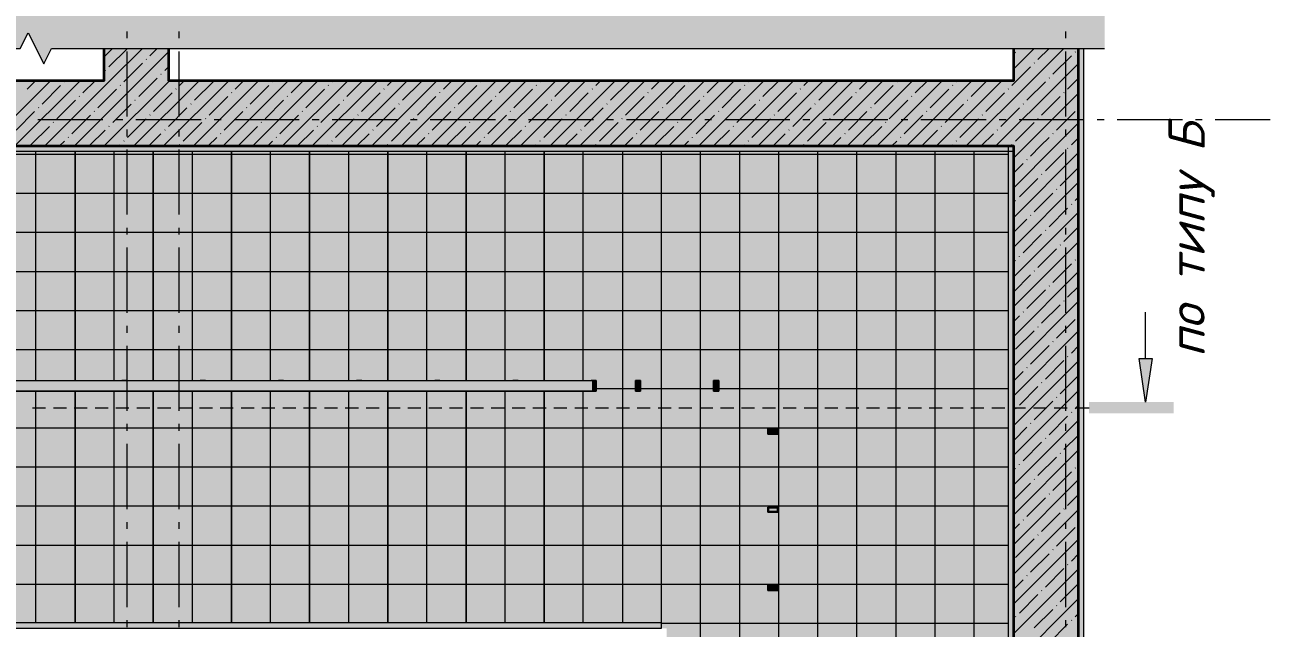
# Model space of a CAD drawing. Header units: millimetres. Extents: x -81576 to 1046824, y -248937 to 691537.
# Drawn here: x -54349 to -44794, y 611235 to 615863 of the extents above; entities that cross this region are included whole.
import ezdxf

# ---------------------------------------------------------------- set-up
doc = ezdxf.new("R2010")
doc.units = ezdxf.units.MM
doc.layers.add('PDF _Геометрия', color=7, linetype='Continuous', true_color=0x1d1d1d)
doc.layers.add('PDF _Сплошная заливка', color=7, linetype='Continuous', true_color=0xffffff)
doc.layers.add('PDF _Текст', color=7, linetype='Continuous')
doc.styles.add('PDF ISOCPEUR Italic', font='isocpeui.ttf')

msp = doc.modelspace()

# ---------------------------------------------------------------- hatches: boundary and pattern name
at = {"layer": 'PDF _Сплошная заливка', "true_color": 0x636466, "transparency": 33554559}
for points in [[(-54204.3, 615562.9), (-54144.3, 615682.9), (-46064.3, 615682.9), (-46064.3, 615979.1), (-62464.3, 615979.1), (-62464.3, 615682.9), (-54384.3, 615682.9), (-54324.3, 615802.9), (-54264.3, 615682.9)], [(-53992.7, 614933.7), (-46264.3, 614933.7), (-46264.3, 615433.7), (-57144.3, 615433.7), (-57144.3, 614933.7)], [(-46764.3, 614893.7), (-46764.3, 614933.7), (-57644.3, 614933.7), (-57644.3, 614893.7), (-46796.7, 614893.7)], [(-52764.3, 613053.7), (-49994.3, 613053.7), (-49994.3, 613133.7), (-57794.3, 613133.7), (-57794.3, 613053.7), (-53364.3, 613053.7)], [(-49970.4, 613053.7), (-49964.4, 613053.7), (-49964.4, 613133.7), (-49974.6, 613132), (-49974.6, 613127.7), (-49970.4, 613127.7), (-49970.4, 613059.7), (-49974.6, 613059.7), (-49974.6, 613053.7)], [(-45699.4, 612882.4), (-45533.6, 612882.4), (-45533.6, 612969.1), (-46183.6, 612969.1), (-46183.6, 612882.4), (-45762.4, 612882.4)], [(-55764.3, 611233.7), (-49464.3, 611233.7), (-49464.3, 611273.7), (-57794.3, 611273.7), (-57794.3, 611233.7)]]:
    msp.add_hatch(color=251, dxfattribs=at).paths.add_polyline_path(points)
h = msp.add_hatch(color=251, dxfattribs=at)
h.paths.add_polyline_path([(-53992.7, 611273.7), (-53964.3, 611273.7), (-53964.3, 613053.7), (-54564.3, 613053.7), (-54564.3, 611273.7)], flags=0)
h.paths.add_polyline_path([(-54198.4, 613133.7), (-53964.3, 613133.7), (-53964.3, 614893.7), (-54564.3, 614893.7), (-54564.3, 613133.7), (-54204.4, 613133.7)], flags=0)
h = msp.add_hatch(color=251, dxfattribs=at)
h.paths.add_polyline_path([(-53964.3, 611273.7), (-53364.3, 611273.7), (-53364.3, 613053.7), (-53964.3, 613053.7), (-53964.3, 611460.4)], flags=0)
h.paths.add_polyline_path([(-53964.3, 613133.7), (-53364.3, 613133.7), (-53364.3, 614893.7), (-53964.3, 614893.7), (-53964.3, 613493.6)], flags=0)
h = msp.add_hatch(color=251, dxfattribs=at)
h.paths.add_polyline_path([(-53364.3, 611273.7), (-52764.3, 611273.7), (-52764.3, 613053.7), (-53364.3, 613053.7), (-53364.3, 611460.4)], flags=0)
h.paths.add_polyline_path([(-53364.3, 613133.7), (-52764.3, 613133.7), (-52764.3, 614893.7), (-53364.3, 614893.7), (-53364.3, 613493.6)], flags=0)
h = msp.add_hatch(color=251, dxfattribs=at)
h.paths.add_polyline_path([(-52764.3, 611273.7), (-52164.3, 611273.7), (-52164.3, 613053.7), (-52764.3, 613053.7), (-52764.3, 611460.4)], flags=0)
h.paths.add_polyline_path([(-52764.3, 613133.7), (-52164.3, 613133.7), (-52164.3, 614893.7), (-52764.3, 614893.7), (-52764.3, 613493.6)], flags=0)
h = msp.add_hatch(color=251, dxfattribs=at)
h.paths.add_polyline_path([(-52164.3, 611273.7), (-51564.3, 611273.7), (-51564.3, 613053.7), (-52164.3, 613053.7), (-52164.3, 611460.4)], flags=0)
h.paths.add_polyline_path([(-52164.3, 613133.7), (-51564.3, 613133.7), (-51564.3, 614893.7), (-52164.3, 614893.7), (-52164.3, 613493.6)], flags=0)
h = msp.add_hatch(color=251, dxfattribs=at)
h.paths.add_polyline_path([(-51564.3, 611273.7), (-50964.3, 611273.7), (-50964.3, 613053.7), (-51564.3, 613053.7), (-51564.3, 611460.4)], flags=0)
h.paths.add_polyline_path([(-51564.3, 613133.7), (-50964.3, 613133.7), (-50964.3, 614893.7), (-51564.3, 614893.7), (-51564.3, 613493.6)], flags=0)
h = msp.add_hatch(color=251, dxfattribs=at)
h.paths.add_polyline_path([(-50364.3, 611273.7), (-50364.3, 613053.7), (-50964.3, 613053.7), (-50964.3, 611273.7)], flags=0)
h.paths.add_polyline_path([(-50964.3, 613133.7), (-50364.3, 613133.7), (-50364.3, 614893.7), (-50964.3, 614893.7), (-50964.3, 613493.6)], flags=0)
h = msp.add_hatch(color=251, dxfattribs=at)
h.paths.add_polyline_path([(-50364.3, 611273.7), (-49764.3, 611273.7), (-49764.3, 614893.7), (-50364.3, 614893.7), (-50364.3, 613133.7), (-49964.4, 613133.7), (-49964.4, 613053.7), (-50364.3, 613053.7), (-50364.3, 611460.4)], flags=0)
h.paths.add_polyline_path([(-49974.6, 613059.7), (-49970.4, 613059.7), (-49970.4, 613127.7), (-49974.6, 613127.7), (-49974.6, 613063.9)], flags=0)
h = msp.add_hatch(color=251, dxfattribs=at)
h.paths.add_polyline_path([(-46804.3, 608173.7), (-46804.3, 614893.7), (-49764.3, 614893.7), (-49764.3, 611273.7), (-49464.3, 611273.7), (-49464.3, 611233.7), (-49424.3, 611233.7), (-49424.3, 610733.7), (-49464.3, 610733.7), (-49464.3, 610693.7), (-49764.3, 610693.7), (-49764.3, 608173.7), (-46811.9, 608173.7)], flags=0)
h.paths.add_polyline_path([(-49336.6, 609934.6), (-49336.6, 610014.6), (-49296.6, 610014.6), (-49296.6, 609934.6), (-49330.6, 609934.6)], flags=0)
h.paths.add_polyline_path([(-48696.6, 609934.6), (-48736.6, 609934.6), (-48736.6, 610014.6), (-48696.6, 610014.6), (-48696.6, 609940.6)], flags=0)
h.paths.add_polyline_path([(-49330.6, 609940.6), (-49302.6, 609940.6), (-49302.6, 610008.6), (-49330.6, 610008.6), (-49330.6, 609968.6)], flags=0)
h.paths.add_polyline_path([(-48730.6, 609940.6), (-48702.6, 609940.6), (-48702.6, 610008.6), (-48730.6, 610008.6), (-48730.6, 609968.6)], flags=0)
h.paths.add_polyline_path([(-48568.6, 610323.7), (-48648.6, 610323.7), (-48648.6, 610363.7), (-48568.6, 610363.7), (-48568.6, 610329.7)], flags=0)
h.paths.add_polyline_path([(-48642.6, 610329.7), (-48574.6, 610329.7), (-48574.6, 610357.7), (-48642.6, 610357.7)], flags=0)
h.paths.add_polyline_path([(-48642.6, 610923.7), (-48648.6, 610923.7), (-48648.6, 610963.7), (-48568.6, 610963.7), (-48568.6, 610923.7), (-48574.6, 610923.7)], flags=0)
h.paths.add_polyline_path([(-48574.6, 610929.7), (-48574.6, 610957.7), (-48642.6, 610957.7), (-48642.6, 610929.7), (-48602.6, 610929.7)], flags=0)
h.paths.add_polyline_path([(-48648.6, 611523.7), (-48648.6, 611563.7), (-48568.6, 611563.7), (-48568.6, 611523.7), (-48642.6, 611523.7)], flags=0)
h.paths.add_polyline_path([(-48602.6, 611529.7), (-48574.6, 611529.7), (-48574.6, 611557.7), (-48642.6, 611557.7), (-48642.6, 611529.7)], flags=0)
h.paths.add_polyline_path([(-48568.6, 612123.7), (-48648.6, 612123.7), (-48648.6, 612163.7), (-48568.6, 612163.7), (-48568.6, 612129.7)], flags=0)
h.paths.add_polyline_path([(-48642.6, 612129.7), (-48574.6, 612129.7), (-48574.6, 612157.7), (-48642.6, 612157.7)], flags=0)
h.paths.add_polyline_path([(-48568.6, 612723.7), (-48648.6, 612723.7), (-48648.6, 612763.7), (-48568.6, 612763.7), (-48568.6, 612729.7)], flags=0)
h.paths.add_polyline_path([(-48642.6, 612729.7), (-48574.6, 612729.7), (-48574.6, 612757.7), (-48642.6, 612757.7)], flags=0)
h.paths.add_polyline_path([(-49658.6, 613053.7), (-49664.6, 613053.7), (-49664.6, 613133.7), (-49624.6, 613133.7), (-49624.6, 613053.7), (-49630.6, 613053.7)], flags=0)
h.paths.add_polyline_path([(-49058.6, 613053.7), (-49064.6, 613053.7), (-49064.6, 613133.7), (-49024.6, 613133.7), (-49024.6, 613053.7), (-49030.6, 613053.7)], flags=0)
h.paths.add_polyline_path([(-49058.6, 613059.7), (-49030.6, 613059.7), (-49030.6, 613127.7), (-49058.6, 613127.7), (-49058.6, 613087.7)], flags=0)
h.paths.add_polyline_path([(-49658.6, 613059.7), (-49630.6, 613059.7), (-49630.6, 613127.7), (-49658.6, 613127.7), (-49658.6, 613087.7)], flags=0)
h = msp.add_hatch(color=251, dxfattribs=at)
h.paths.add_polyline_path([(-48648.6, 612123.7), (-48568.6, 612123.7), (-48568.6, 612163.7), (-48648.6, 612163.7), (-48648.6, 612129.7)], flags=0)
h.paths.add_polyline_path([(-48574.6, 612129.7), (-48642.6, 612129.7), (-48642.6, 612157.7), (-48574.6, 612157.7)], flags=0)

# ---------------------------------------------------------------- linework, layer by layer
at = {"layer": 'PDF _Геометрия', "color": 7, "lineweight": 9}
for points in [[(-62464.3, 615682.9), (-54384.3, 615682.9), (-54324.3, 615802.9), (-54204.3, 615562.9), (-54144.3, 615682.9), (-46064.3, 615682.9)], [(-53564.3, 615759.9), (-53564.3, 615812.8)], [(-53164.3, 615759.9), (-53164.3, 615812.8)], [(-46364.3, 615812.8), (-46364.3, 615759.9)], [(-53564.3, 615159.9), (-53564.3, 615659.9)], [(-53164.3, 615159.9), (-53164.3, 615659.9)], [(-46364.3, 615659.9), (-46364.3, 615159.9)], [(-53749.9, 615133.7), (-54249.9, 615133.7)], [(-53596.9, 615133.7), (-53649.9, 615133.7)], [(-52996.9, 615133.7), (-53496.9, 615133.7)], [(-52844, 615133.7), (-52896.9, 615133.7)], [(-52244, 615133.7), (-52744, 615133.7)], [(-52091.1, 615133.7), (-52144, 615133.7)], [(-51491.1, 615133.7), (-51991.1, 615133.7)], [(-51338.2, 615133.7), (-51391.1, 615133.7)], [(-50738.2, 615133.7), (-51238.2, 615133.7)], [(-50585.3, 615133.7), (-50638.2, 615133.7)], [(-49985.3, 615133.7), (-50485.3, 615133.7)], [(-49832.4, 615133.7), (-49885.3, 615133.7)], [(-49232.4, 615133.7), (-49732.4, 615133.7)], [(-49079.4, 615133.7), (-49132.4, 615133.7)], [(-48479.4, 615133.7), (-48979.4, 615133.7)], [(-48326.5, 615133.7), (-48379.4, 615133.7)], [(-47726.5, 615133.7), (-48226.5, 615133.7)], [(-47573.6, 615133.7), (-47626.5, 615133.7)], [(-46973.6, 615133.7), (-47473.6, 615133.7)], [(-46820.7, 615133.7), (-46873.6, 615133.7)], [(-46220.7, 615133.7), (-46720.7, 615133.7)], [(-46067.8, 615133.7), (-46120.7, 615133.7)], [(-45467.8, 615133.7), (-45967.8, 615133.7)], [(-45314.9, 615133.7), (-45367.8, 615133.7)], [(-44794.5, 615133.7), (-45214.9, 615133.7)], [(-53564.3, 615007), (-53564.3, 615059.9)], [(-53164.3, 615007), (-53164.3, 615059.9)], [(-46364.3, 615059.9), (-46364.3, 615007)], [(-57564.3, 614871.7), (-56964.3, 614871.7), (-56364.3, 614871.7), (-55764.3, 614871.7), (-55164.3, 614871.7), (-54564.3, 614871.7), (-53964.3, 614871.7), (-53364.3, 614871.7), (-52764.3, 614871.7), (-52164.3, 614871.7), (-51564.3, 614871.7), (-50964.3, 614871.7), (-50364.3, 614871.7), (-49764.3, 614871.7), (-46804.3, 614871.7)], [(-54264.3, 613133.7), (-54264.3, 614893.7)], [(-53664.3, 613133.7), (-53664.3, 614893.7)], [(-53564.3, 614407), (-53564.3, 614907)], [(-53164.3, 614407), (-53164.3, 614907)], [(-53064.3, 613133.7), (-53064.3, 614893.7)], [(-52464.3, 613133.7), (-52464.3, 614893.7)], [(-51864.3, 613133.7), (-51864.3, 614893.7)], [(-51264.3, 613133.7), (-51264.3, 614893.7)], [(-50664.3, 613133.7), (-50664.3, 614893.7)], [(-50064.3, 613133.7), (-50064.3, 614893.7)], [(-49764.3, 614893.7), (-49764.3, 611273.7)], [(-49464.3, 611233.7), (-49464.3, 614893.7)], [(-49164.3, 608173.7), (-49164.3, 614893.7)], [(-48864.3, 608173.7), (-48864.3, 614893.7)], [(-48564.3, 608173.7), (-48564.3, 614893.7)], [(-48264.3, 608173.7), (-48264.3, 614893.7)], [(-47964.3, 608173.7), (-47964.3, 614893.7)], [(-47664.3, 608173.7), (-47664.3, 614893.7)], [(-47364.3, 608173.7), (-47364.3, 614893.7)], [(-47064.3, 608173.7), (-47064.3, 614893.7)], [(-46364.3, 614907), (-46364.3, 614407)], [(-57564.3, 614571.7), (-56964.3, 614571.7), (-56364.3, 614571.7), (-55764.3, 614571.7), (-55164.3, 614571.7), (-54564.3, 614571.7), (-53964.3, 614571.7), (-53364.3, 614571.7), (-52764.3, 614571.7), (-52164.3, 614571.7), (-51564.3, 614571.7), (-50964.3, 614571.7), (-50364.3, 614571.7), (-49764.3, 614571.7), (-46804.3, 614571.7)], [(-57564.3, 614271.7), (-56964.3, 614271.7), (-56364.3, 614271.7), (-55764.3, 614271.7), (-55164.3, 614271.7), (-54564.3, 614271.7), (-53964.3, 614271.7), (-53364.3, 614271.7), (-52764.3, 614271.7), (-52164.3, 614271.7), (-51564.3, 614271.7), (-50964.3, 614271.7), (-50364.3, 614271.7), (-49764.3, 614271.7), (-46804.3, 614271.7)], [(-53564.3, 614254.1), (-53564.3, 614307)], [(-53164.3, 614254.1), (-53164.3, 614307)], [(-46364.3, 614307), (-46364.3, 614254.1)], [(-53564.3, 613654.1), (-53564.3, 614154.1)], [(-53164.3, 613654.1), (-53164.3, 614154.1)], [(-46364.3, 614154.1), (-46364.3, 613654.1)], [(-57564.3, 613971.7), (-56964.3, 613971.7), (-56364.3, 613971.7), (-55764.3, 613971.7), (-55164.3, 613971.7), (-54564.3, 613971.7), (-53964.3, 613971.7), (-53364.3, 613971.7), (-52764.3, 613971.7), (-52164.3, 613971.7), (-51564.3, 613971.7), (-50964.3, 613971.7), (-50364.3, 613971.7), (-49764.3, 613971.7), (-46804.3, 613971.7)], [(-57564.3, 613671.7), (-56964.3, 613671.7), (-56364.3, 613671.7), (-55764.3, 613671.7), (-55164.3, 613671.7), (-54564.3, 613671.7), (-53964.3, 613671.7), (-53364.3, 613671.7), (-52764.3, 613671.7), (-52164.3, 613671.7), (-51564.3, 613671.7), (-50964.3, 613671.7), (-50364.3, 613671.7), (-49764.3, 613671.7), (-46804.3, 613671.7)], [(-45749.4, 613302.8), (-45749.4, 613659)], [(-53564.3, 613501.1), (-53564.3, 613554.1)], [(-53164.3, 613501.1), (-53164.3, 613554.1)], [(-46364.3, 613554.1), (-46364.3, 613501.1)], [(-57564.3, 613371.7), (-56964.3, 613371.7), (-56364.3, 613371.7), (-55764.3, 613371.7), (-55164.3, 613371.7), (-54564.3, 613371.7), (-53964.3, 613371.7), (-53364.3, 613371.7), (-52764.3, 613371.7), (-52164.3, 613371.7), (-51564.3, 613371.7), (-50964.3, 613371.7), (-50364.3, 613371.7), (-49764.3, 613371.7), (-46804.3, 613371.7)], [(-53564.3, 612901.1), (-53564.3, 613401.1)], [(-53164.3, 612901.1), (-53164.3, 613401.1)], [(-46364.3, 613401.1), (-46364.3, 612901.1)], [(-57790.2, 613053.7), (-57794.3, 613053.7), (-57794.3, 613133.7), (-57774.6, 613133.7), (-49974.6, 613133.7)], [(-57794.3, 613133.7), (-57794.3, 611233.7), (-57794.3, 613133.7), (-49994.3, 613133.7)], [(-54204.4, 613133.7), (-54164.4, 613133.7)], [(-57794.3, 613053.7), (-49994.3, 613053.7)], [(-49974.6, 613053.7), (-57725.9, 613053.7)], [(-54264.3, 611273.7), (-54264.3, 613053.7)], [(-54164.4, 613053.7), (-54204.4, 613053.7)], [(-53664.3, 611273.7), (-53664.3, 613053.7)], [(-53064.3, 611273.7), (-53064.3, 613053.7)], [(-52464.3, 611273.7), (-52464.3, 613053.7)], [(-51864.3, 611273.7), (-51864.3, 613053.7)], [(-51264.3, 611273.7), (-51264.3, 613053.7)], [(-50664.3, 611273.7), (-50664.3, 613053.7)], [(-50064.3, 611273.7), (-50064.3, 613053.7)], [(-49974.6, 613071.7), (-49970.4, 613071.7)], [(-49964.4, 613071.7), (-49764.3, 613071.7), (-49664.6, 613071.7)], [(-49658.6, 613071.7), (-49630.6, 613071.7)], [(-49624.6, 613071.7), (-49064.6, 613071.7)], [(-49058.6, 613071.7), (-49030.6, 613071.7)], [(-49024.6, 613071.7), (-46804.3, 613071.7)], [(-57564.3, 612771.7), (-56964.3, 612771.7), (-56364.3, 612771.7), (-55764.3, 612771.7), (-55164.3, 612771.7), (-54564.3, 612771.7), (-53964.3, 612771.7), (-53364.3, 612771.7), (-52764.3, 612771.7), (-52164.3, 612771.7), (-51564.3, 612771.7), (-50964.3, 612771.7), (-50364.3, 612771.7), (-49764.3, 612771.7), (-46804.3, 612771.7)], [(-53564.3, 612748.2), (-53564.3, 612801.1)], [(-53164.3, 612748.2), (-53164.3, 612801.1)], [(-46364.3, 612801.1), (-46364.3, 612748.2)], [(-53564.3, 612148.2), (-53564.3, 612648.2)], [(-53164.3, 612148.2), (-53164.3, 612648.2)], [(-46364.3, 612648.2), (-46364.3, 612148.2)], [(-57564.3, 612471.7), (-56964.3, 612471.7), (-56364.3, 612471.7), (-55764.3, 612471.7), (-55164.3, 612471.7), (-54564.3, 612471.7), (-53964.3, 612471.7), (-53364.3, 612471.7), (-52764.3, 612471.7), (-52164.3, 612471.7), (-51564.3, 612471.7), (-50964.3, 612471.7), (-50364.3, 612471.7), (-49764.3, 612471.7), (-46804.3, 612471.7)], [(-57564.3, 612171.7), (-56964.3, 612171.7), (-56364.3, 612171.7), (-55764.3, 612171.7), (-55164.3, 612171.7), (-54564.3, 612171.7), (-53964.3, 612171.7), (-53364.3, 612171.7), (-52764.3, 612171.7), (-52164.3, 612171.7), (-51564.3, 612171.7), (-50964.3, 612171.7), (-50364.3, 612171.7), (-49764.3, 612171.7), (-46804.3, 612171.7)], [(-53564.3, 611995.3), (-53564.3, 612048.2)], [(-53164.3, 611995.3), (-53164.3, 612048.2)], [(-46364.3, 612048.2), (-46364.3, 611995.3)], [(-53564.3, 611395.3), (-53564.3, 611895.3)], [(-53164.3, 611395.3), (-53164.3, 611895.3)], [(-46364.3, 611895.3), (-46364.3, 611395.3)], [(-57564.3, 611871.7), (-56964.3, 611871.7), (-56364.3, 611871.7), (-55764.3, 611871.7), (-55164.3, 611871.7), (-54564.3, 611871.7), (-53964.3, 611871.7), (-53364.3, 611871.7), (-52764.3, 611871.7), (-52164.3, 611871.7), (-51564.3, 611871.7), (-50964.3, 611871.7), (-50364.3, 611871.7), (-49764.3, 611871.7), (-46804.3, 611871.7)], [(-57564.3, 611571.7), (-56964.3, 611571.7), (-56364.3, 611571.7), (-55764.3, 611571.7), (-55164.3, 611571.7), (-54564.3, 611571.7), (-53964.3, 611571.7), (-53364.3, 611571.7), (-52764.3, 611571.7), (-52164.3, 611571.7), (-51564.3, 611571.7), (-50964.3, 611571.7), (-50364.3, 611571.7), (-49764.3, 611571.7), (-46804.3, 611571.7)], [(-53564.3, 611242.4), (-53564.3, 611295.3)], [(-53164.3, 611242.4), (-53164.3, 611295.3)], [(-49464.3, 611271.7), (-46804.3, 611271.7)], [(-46364.3, 611295.3), (-46364.3, 611242.4)]]:
    msp.add_lwpolyline(points, dxfattribs=at)
at = {"layer": 'PDF _Геометрия', "color": 7, "lineweight": 35}
for points in [[(-57644.3, 615682.9), (-57644.3, 614933.7), (-57144.3, 614933.7), (-46764.3, 614933.7), (-46764.3, 608633.7), (-46764.3, 608133.7), (-61374.3, 608133.7), (-61374.3, 607633.7), (-46764.3, 607633.7), (-45764.3, 607633.7), (-45764.3, 608633.7), (-46264.3, 608633.7), (-46264.3, 614933.7), (-46264.3, 615433.7), (-46264.3, 615682.9)], [(-53744.3, 615682.9), (-53744.3, 615433.7), (-57144.3, 615433.7), (-57144.3, 615682.9)], [(-46764.3, 615682.9), (-46764.3, 615433.7), (-53244.3, 615433.7), (-53244.3, 615682.9)]]:
    msp.add_lwpolyline(points, dxfattribs=at)
at = {"layer": 'PDF _Геометрия', "color": 250, "lineweight": 9, "true_color": 0x2c2c2c}
for points in [[(-54197, 614933.7), (-53697, 615433.7), (-53447.8, 615682.9)], [(-53968.9, 614933.7), (-53468.9, 615433.7), (-53244.3, 615658.3)], [(-53744.3, 615614.5), (-53675.9, 615682.9)], [(-53704, 615540.7), (-53561.9, 615682.9)], [(-53390.4, 615626.3), (-53333.8, 615682.9)], [(-47125.9, 614933.7), (-46625.9, 615433.7), (-46376.8, 615682.9)], [(-46764.3, 615523.5), (-46604.9, 615682.9)], [(-46764.3, 615637.5), (-46747, 615654.8)], [(-46575.9, 615597.8), (-46490.8, 615682.9)], [(-46461.9, 615483.7), (-46319.3, 615626.3)], [(-46290.8, 615654.8), (-46288.4, 615657.2)], [(-53732.5, 615512.2), (-53730.2, 615514.6)], [(-53590, 615426.7), (-53582.9, 615433.7), (-53447.4, 615569.3)], [(-53418.9, 615597.8), (-53416.5, 615600.1)], [(-53276.3, 615512.2), (-53244.3, 615544.3)], [(-46897.8, 614933.7), (-46397.8, 615433.7), (-46264.3, 615567.3)], [(-46775.5, 615398.2), (-46739.9, 615433.7), (-46633, 615540.7)], [(-46604.4, 615569.3), (-46602.1, 615571.6)], [(-54653.2, 614933.7), (-54153.2, 615433.7)], [(-54425.1, 614933.7), (-53925.1, 615433.7)], [(-54331.3, 615369.7), (-54267.2, 615433.7)], [(-54046.2, 615426.7), (-54043.8, 615429.1)], [(-53903.6, 615341.2), (-53811, 615433.7)], [(-53740.8, 614933.7), (-53240.8, 615433.7)], [(-53512.7, 614933.7), (-53012.7, 615433.7)], [(-53475.9, 615312.6), (-53354.8, 615433.7), (-53333.4, 615455.2)], [(-53304.8, 615483.7), (-53302.5, 615486.1)], [(-53284.6, 614933.7), (-52784.6, 615433.7)], [(-53162.3, 615398.2), (-53126.7, 615433.7)], [(-53056.5, 614933.7), (-52556.5, 615433.7)], [(-53048.2, 615284.1), (-52905.7, 615426.7)], [(-52828.4, 614933.7), (-52328.4, 615433.7)], [(-52734.6, 615369.7), (-52670.5, 615433.7)], [(-52600.3, 614933.7), (-52100.3, 615433.7)], [(-52449.5, 615426.7), (-52447.1, 615429.1)], [(-52372.2, 614933.7), (-51872.2, 615433.7)], [(-52306.9, 615341.2), (-52214.3, 615433.7)], [(-52144.1, 614933.7), (-51644.1, 615433.7)], [(-51993.3, 615426.7), (-51986.2, 615433.7)], [(-51916, 614933.7), (-51416, 615433.7)], [(-51879.2, 615312.6), (-51758.1, 615433.7)], [(-51687.9, 614933.7), (-51187.9, 615433.7)], [(-51565.6, 615398.2), (-51530, 615433.7)], [(-51459.8, 614933.7), (-50959.8, 615433.7)], [(-51451.5, 615284.1), (-51309, 615426.7)], [(-51231.7, 614933.7), (-50731.7, 615433.7)], [(-51137.9, 615369.7), (-51073.8, 615433.7)], [(-51003.6, 614933.7), (-50503.6, 615433.7)], [(-50852.8, 615426.7), (-50850.4, 615429.1)], [(-50775.5, 614933.7), (-50275.5, 615433.7)], [(-50710.2, 615341.2), (-50617.6, 615433.7)], [(-50547.4, 614933.7), (-50047.4, 615433.7)], [(-50396.6, 615426.7), (-50389.5, 615433.7)], [(-50319.3, 614933.7), (-49819.3, 615433.7)], [(-50282.5, 615312.6), (-50161.4, 615433.7)], [(-50091.2, 614933.7), (-49591.2, 615433.7)], [(-49968.9, 615398.2), (-49933.3, 615433.7)], [(-49863.1, 614933.7), (-49363.1, 615433.7)], [(-49854.9, 615284.1), (-49712.3, 615426.7)], [(-49635, 614933.7), (-49135, 615433.7)], [(-49541.2, 615369.7), (-49477.1, 615433.7)], [(-49406.9, 614933.7), (-48906.9, 615433.7)], [(-49256.1, 615426.7), (-49253.7, 615429.1)], [(-49178.8, 614933.7), (-48678.8, 615433.7)], [(-49113.5, 615341.2), (-49020.9, 615433.7)], [(-48950.7, 614933.7), (-48450.7, 615433.7)], [(-48799.9, 615426.7), (-48792.8, 615433.7)], [(-48722.6, 614933.7), (-48222.6, 615433.7)], [(-48685.8, 615312.6), (-48564.7, 615433.7)], [(-48494.5, 614933.7), (-47994.5, 615433.7)], [(-48372.2, 615398.2), (-48336.6, 615433.7)], [(-48266.4, 614933.7), (-47766.4, 615433.7)], [(-48258.2, 615284.1), (-48115.6, 615426.7)], [(-48038.3, 614933.7), (-47538.3, 615433.7)], [(-47944.5, 615369.7), (-47880.4, 615433.7)], [(-47810.2, 614933.7), (-47310.2, 615433.7)], [(-47659.4, 615426.7), (-47657, 615429.1)], [(-47582.1, 614933.7), (-47082.1, 615433.7)], [(-47516.8, 615341.2), (-47424.2, 615433.7)], [(-47354, 614933.7), (-46854, 615433.7)], [(-47203.2, 615426.7), (-47196.1, 615433.7)], [(-47089.2, 615312.6), (-46968, 615433.7)], [(-46661.5, 615284.1), (-46518.9, 615426.7)], [(-46490.4, 615455.2), (-46488, 615457.6)], [(-46347.8, 615369.7), (-46283.8, 615433.7), (-46264.3, 615453.2)], [(-54217.2, 615255.6), (-54074.7, 615398.2)], [(-53932.1, 615312.6), (-53929.7, 615315)], [(-53789.6, 615227.1), (-53647, 615369.7)], [(-53618.5, 615398.2), (-53616.1, 615400.5)], [(-53361.9, 615198.6), (-53219.3, 615341.2)], [(-53190.8, 615369.7), (-53188.4, 615372)], [(-52763.1, 615341.2), (-52760.7, 615343.5)], [(-52620.5, 615255.6), (-52478, 615398.2)], [(-52335.4, 615312.6), (-52333.1, 615315)], [(-52192.9, 615227.1), (-52050.3, 615369.7)], [(-52021.8, 615398.2), (-52019.4, 615400.5)], [(-51765.2, 615198.6), (-51622.6, 615341.2)], [(-51594.1, 615369.7), (-51591.7, 615372)], [(-51166.4, 615341.2), (-51164, 615343.5)], [(-51023.9, 615255.6), (-50881.3, 615398.2)], [(-50738.7, 615312.6), (-50736.4, 615315)], [(-50596.2, 615227.1), (-50453.6, 615369.7)], [(-50425.1, 615398.2), (-50422.7, 615400.5)], [(-50168.5, 615198.6), (-50025.9, 615341.2)], [(-49997.4, 615369.7), (-49995, 615372)], [(-49569.7, 615341.2), (-49567.4, 615343.5)], [(-49427.2, 615255.6), (-49284.6, 615398.2)], [(-49142, 615312.6), (-49139.7, 615315)], [(-48999.5, 615227.1), (-48856.9, 615369.7)], [(-48828.4, 615398.2), (-48826, 615400.5)], [(-48571.8, 615198.6), (-48429.2, 615341.2)], [(-48400.7, 615369.7), (-48398.4, 615372)], [(-47973, 615341.2), (-47970.7, 615343.5)], [(-47830.5, 615255.6), (-47687.9, 615398.2)], [(-47545.4, 615312.6), (-47543, 615315)], [(-47402.8, 615227.1), (-47260.2, 615369.7)], [(-47231.7, 615398.2), (-47229.3, 615400.5)], [(-46975.1, 615198.6), (-46832.5, 615341.2)], [(-46804, 615369.7), (-46801.7, 615372)], [(-46764.3, 614839.2), (-46669.7, 614933.7), (-46264.3, 615339.2)], [(-46376.3, 615341.2), (-46374, 615343.5)], [(-54245.7, 615227.1), (-54243.4, 615229.5)], [(-54103.2, 615141.6), (-53960.6, 615284.1)], [(-53675.5, 615113.1), (-53532.9, 615255.6)], [(-53504.4, 615284.1), (-53502.1, 615286.5)], [(-53247.8, 615084.5), (-53105.3, 615227.1)], [(-53076.7, 615255.6), (-53074.4, 615258)], [(-52934.2, 615170.1), (-52791.6, 615312.6)], [(-52649.1, 615227.1), (-52646.7, 615229.5)], [(-52506.5, 615141.6), (-52363.9, 615284.1)], [(-52078.8, 615113.1), (-51936.3, 615255.6)], [(-51907.7, 615284.1), (-51905.4, 615286.5)], [(-51651.1, 615084.5), (-51508.6, 615227.1)], [(-51480.1, 615255.6), (-51477.7, 615258)], [(-51337.5, 615170.1), (-51194.9, 615312.6)], [(-51052.4, 615227.1), (-51050, 615229.5)], [(-50909.8, 615141.6), (-50767.2, 615284.1)], [(-50482.1, 615113.1), (-50339.6, 615255.6)], [(-50311, 615284.1), (-50308.7, 615286.5)], [(-50054.4, 615084.5), (-49911.9, 615227.1)], [(-49883.4, 615255.6), (-49881, 615258)], [(-49740.8, 615170.1), (-49598.2, 615312.6)], [(-49455.7, 615227.1), (-49453.3, 615229.5)], [(-49313.1, 615141.6), (-49170.6, 615284.1)], [(-48885.4, 615113.1), (-48742.9, 615255.6)], [(-48714.4, 615284.1), (-48712, 615286.5)], [(-48457.7, 615084.5), (-48315.2, 615227.1)], [(-48286.7, 615255.6), (-48284.3, 615258)], [(-48144.1, 615170.1), (-48001.5, 615312.6)], [(-47859, 615227.1), (-47856.6, 615229.5)], [(-47716.4, 615141.6), (-47573.9, 615284.1)], [(-47288.7, 615113.1), (-47146.2, 615255.6)], [(-47117.7, 615284.1), (-47115.3, 615286.5)], [(-46861.1, 615084.5), (-46718.5, 615227.1)], [(-46690, 615255.6), (-46687.6, 615258)], [(-46547.4, 615170.1), (-46404.9, 615312.6)], [(-54416.8, 615056), (-54274.3, 615198.6)], [(-53989.1, 615027.5), (-53846.6, 615170.1)], [(-53818.1, 615198.6), (-53815.7, 615201)], [(-53561.5, 614999), (-53418.9, 615141.6)], [(-53390.4, 615170.1), (-53388, 615172.4)], [(-52962.7, 615141.6), (-52960.3, 615143.9)], [(-52820.1, 615056), (-52677.6, 615198.6)], [(-52392.4, 615027.5), (-52249.9, 615170.1)], [(-52221.4, 615198.6), (-52219, 615201)], [(-51964.8, 614999), (-51822.2, 615141.6)], [(-51793.7, 615170.1), (-51791.3, 615172.4)], [(-51366, 615141.6), (-51363.6, 615143.9)], [(-51223.4, 615056), (-51080.9, 615198.6)], [(-50795.8, 615027.5), (-50653.2, 615170.1)], [(-50624.7, 615198.6), (-50622.3, 615201)], [(-50368.1, 614999), (-50225.5, 615141.6)], [(-50197, 615170.1), (-50194.6, 615172.4)], [(-49769.3, 615141.6), (-49766.9, 615143.9)], [(-49626.8, 615056), (-49484.2, 615198.6)], [(-49199.1, 615027.5), (-49056.5, 615170.1)], [(-49028, 615198.6), (-49025.6, 615201)], [(-48771.4, 614999), (-48628.8, 615141.6)], [(-48600.3, 615170.1), (-48597.9, 615172.4)], [(-48172.6, 615141.6), (-48170.3, 615143.9)], [(-48030.1, 615056), (-47887.5, 615198.6)], [(-47602.4, 615027.5), (-47459.8, 615170.1)], [(-47431.3, 615198.6), (-47428.9, 615201)], [(-47174.7, 614999), (-47032.1, 615141.6)], [(-47003.6, 615170.1), (-47001.2, 615172.4)], [(-46575.9, 615141.6), (-46573.6, 615143.9)], [(-46433.4, 615056), (-46290.8, 615198.6)], [(-54302.8, 614942), (-54160.2, 615084.5)], [(-54131.7, 615113.1), (-54129.3, 615115.4)], [(-53854.8, 614933.7), (-53732.5, 615056)], [(-53704, 615084.5), (-53701.6, 615086.9)], [(-53276.3, 615056), (-53274, 615058.4)], [(-53133.8, 614970.5), (-52991.2, 615113.1)], [(-52848.6, 615027.5), (-52846.3, 615029.9)], [(-52706.1, 614942), (-52563.5, 615084.5)], [(-52535, 615113.1), (-52532.6, 615115.4)], [(-52258.1, 614933.7), (-52135.8, 615056)], [(-52107.3, 615084.5), (-52105, 615086.9)], [(-51679.6, 615056), (-51677.3, 615058.4)], [(-51537.1, 614970.5), (-51394.5, 615113.1)], [(-51252, 615027.5), (-51249.6, 615029.9)], [(-51109.4, 614942), (-50966.8, 615084.5)], [(-50938.3, 615113.1), (-50935.9, 615115.4)], [(-50661.4, 614933.7), (-50539.1, 615056)], [(-50510.6, 615084.5), (-50508.3, 615086.9)], [(-50082.9, 615056), (-50080.6, 615058.4)], [(-49940.4, 614970.5), (-49797.8, 615113.1)], [(-49655.3, 615027.5), (-49652.9, 615029.9)], [(-49512.7, 614942), (-49370.1, 615084.5)], [(-49341.6, 615113.1), (-49339.3, 615115.4)], [(-49064.7, 614933.7), (-48942.5, 615056)], [(-48913.9, 615084.5), (-48911.6, 615086.9)], [(-48486.3, 615056), (-48483.9, 615058.4)], [(-48343.7, 614970.5), (-48201.1, 615113.1)], [(-48058.6, 615027.5), (-48056.2, 615029.9)], [(-47916, 614942), (-47773.5, 615084.5)], [(-47744.9, 615113.1), (-47742.6, 615115.4)], [(-47468, 614933.7), (-47345.8, 615056)], [(-47317.3, 615084.5), (-47314.9, 615086.9)], [(-46889.6, 615056), (-46887.2, 615058.4)], [(-46764.3, 614611.1), (-46441.6, 614933.7), (-46264.3, 615111.1)], [(-46747, 614970.5), (-46604.4, 615113.1)], [(-46461.9, 615027.5), (-46459.5, 615029.9)], [(-54082.9, 614933.7), (-54046.2, 614970.5)], [(-54017.7, 614999), (-54015.3, 615001.4)], [(-53626.7, 614933.7), (-53618.5, 614942)], [(-53590, 614970.5), (-53587.6, 614972.9)], [(-53398.6, 614933.7), (-53304.8, 615027.5)], [(-53162.3, 614942), (-53159.9, 614944.4)], [(-52942.4, 614933.7), (-52877.2, 614999)], [(-52486.2, 614933.7), (-52449.5, 614970.5)], [(-52421, 614999), (-52418.6, 615001.4)], [(-52030, 614933.7), (-52021.8, 614942)], [(-51993.3, 614970.5), (-51990.9, 614972.9)], [(-51801.9, 614933.7), (-51708.2, 615027.5)], [(-51565.6, 614942), (-51563.2, 614944.4)], [(-51345.7, 614933.7), (-51280.5, 614999)], [(-50889.5, 614933.7), (-50852.8, 614970.5)], [(-50824.3, 614999), (-50821.9, 615001.4)], [(-50433.3, 614933.7), (-50425.1, 614942)], [(-50396.6, 614970.5), (-50394.2, 614972.9)], [(-50205.2, 614933.7), (-50111.5, 615027.5)], [(-49968.9, 614942), (-49966.5, 614944.4)], [(-49749, 614933.7), (-49683.8, 614999)], [(-49292.8, 614933.7), (-49256.1, 614970.5)], [(-49227.6, 614999), (-49225.2, 615001.4)], [(-48836.6, 614933.7), (-48828.4, 614942)], [(-48799.9, 614970.5), (-48797.5, 614972.9)], [(-48608.5, 614933.7), (-48514.8, 615027.5)], [(-48372.2, 614942), (-48369.8, 614944.4)], [(-48152.3, 614933.7), (-48087.1, 614999)], [(-47696.1, 614933.7), (-47659.4, 614970.5)], [(-47630.9, 614999), (-47628.5, 615001.4)], [(-47239.9, 614933.7), (-47231.7, 614942)], [(-47203.2, 614970.5), (-47200.8, 614972.9)], [(-47011.9, 614933.7), (-46918.1, 615027.5)], [(-46775.5, 614942), (-46773.1, 614944.4)], [(-46633, 614856.4), (-46555.7, 614933.7), (-46490.4, 614999)], [(-46319.3, 614942), (-46264.3, 614997)], [(-46764.3, 614383), (-46264.3, 614883)], [(-46518.9, 614742.4), (-46376.3, 614885)], [(-46347.8, 614913.5), (-46345.5, 614915.8)], [(-46764.3, 614725.1), (-46690, 614799.4)], [(-46661.5, 614827.9), (-46659.1, 614830.3)], [(-46404.9, 614628.3), (-46264.3, 614768.9)], [(-46764.3, 614154.9), (-46264.3, 614654.9)], [(-46718.5, 614542.8), (-46575.9, 614685.4)], [(-46547.4, 614713.9), (-46545.1, 614716.3)], [(-46604.4, 614428.8), (-46461.9, 614571.3)], [(-46433.4, 614599.8), (-46431, 614602.2)], [(-46747, 614514.3), (-46744.6, 614516.7)], [(-46490.4, 614314.7), (-46347.8, 614457.3)], [(-46319.3, 614485.8), (-46317, 614488.2)], [(-46290.8, 614514.3), (-46264.3, 614540.8)], [(-46764.3, 613926.8), (-46264.3, 614426.8)], [(-46764.3, 614268.9), (-46661.5, 614371.7)], [(-46633, 614400.2), (-46630.6, 614402.6)], [(-46518.9, 614286.2), (-46516.5, 614288.6)], [(-46376.3, 614200.7), (-46264.3, 614312.7)], [(-46764.3, 613698.7), (-46264.3, 614198.7)], [(-46690, 614115.1), (-46547.4, 614257.7)], [(-46404.9, 614172.1), (-46402.5, 614174.5)], [(-46718.5, 614086.6), (-46716.1, 614089)], [(-46575.9, 614001.1), (-46433.4, 614143.6)], [(-46764.3, 614040.8), (-46747, 614058.1)], [(-46461.9, 613887), (-46319.3, 614029.6)], [(-46290.8, 614058.1), (-46288.4, 614060.5)], [(-46764.3, 613470.6), (-46264.3, 613970.6)], [(-46764.3, 613812.7), (-46633, 613944)], [(-46604.4, 613972.6), (-46602.1, 613974.9)], [(-46661.5, 613687.4), (-46518.9, 613830)], [(-46490.4, 613858.5), (-46488, 613860.9)], [(-46347.8, 613773), (-46264.3, 613856.5)], [(-46764.3, 613242.5), (-46264.3, 613742.5)], [(-46547.4, 613573.4), (-46404.9, 613715.9)], [(-46376.3, 613744.5), (-46374, 613746.8)], [(-46764.3, 613584.6), (-46718.5, 613630.4)], [(-46690, 613658.9), (-46687.6, 613661.3)], [(-46433.4, 613459.3), (-46290.8, 613601.9)], [(-46764.3, 613014.4), (-46264.3, 613514.4)], [(-46747, 613373.8), (-46604.4, 613516.4)], [(-46575.9, 613544.9), (-46573.6, 613547.2)], [(-46461.9, 613430.8), (-46459.5, 613433.2)], [(-46633, 613259.8), (-46490.4, 613402.3)], [(-46347.8, 613316.8), (-46345.5, 613319.1)], [(-46319.3, 613345.3), (-46264.3, 613400.3)], [(-46764.3, 612786.3), (-46264.3, 613286.3)], [(-46661.5, 613231.2), (-46659.1, 613233.6)], [(-46518.9, 613145.7), (-46376.3, 613288.3)], [(-46764.3, 613128.4), (-46690, 613202.7)], [(-46547.4, 613117.2), (-46545.1, 613119.6)], [(-46404.9, 613031.7), (-46264.3, 613172.2)], [(-46764.3, 612558.2), (-46264.3, 613058.2)], [(-46718.5, 612946.1), (-46575.9, 613088.7)], [(-46604.4, 612832.1), (-46461.9, 612974.6)], [(-46433.4, 613003.1), (-46431, 613005.5)], [(-46290.8, 612917.6), (-46264.3, 612944.1)], [(-46747, 612917.6), (-46744.6, 612920)], [(-46490.4, 612718), (-46347.8, 612860.6)], [(-46319.3, 612889.1), (-46317, 612891.5)], [(-46764.3, 612330.1), (-46264.3, 612830.1)], [(-46764.3, 612672.2), (-46661.5, 612775)], [(-46633, 612803.6), (-46630.6, 612805.9)], [(-46690, 612518.4), (-46547.4, 612661)], [(-46518.9, 612689.5), (-46516.5, 612691.9)], [(-46376.3, 612604), (-46264.3, 612716)], [(-46764.3, 612102), (-46264.3, 612602)], [(-46575.9, 612404.4), (-46433.4, 612546.9)], [(-46404.9, 612575.5), (-46402.5, 612577.8)], [(-46764.3, 612444.1), (-46747, 612461.4)], [(-46718.5, 612489.9), (-46716.1, 612492.3)], [(-46290.8, 612461.4), (-46288.4, 612463.8)], [(-46764.3, 611873.9), (-46264.3, 612373.9)], [(-46604.4, 612375.9), (-46602.1, 612378.2)], [(-46461.9, 612290.3), (-46319.3, 612432.9)], [(-46764.3, 612216), (-46633, 612347.4)], [(-46490.4, 612261.8), (-46488, 612264.2)], [(-46347.8, 612176.3), (-46264.3, 612259.8)], [(-46661.5, 612090.7), (-46518.9, 612233.3)], [(-46764.3, 611645.8), (-46264.3, 612145.8)], [(-46547.4, 611976.7), (-46404.9, 612119.3)], [(-46376.3, 612147.8), (-46374, 612150.1)], [(-46764.3, 611987.9), (-46718.5, 612033.7)], [(-46690, 612062.2), (-46687.6, 612064.6)], [(-46433.4, 611862.6), (-46290.8, 612005.2)], [(-46764.3, 611417.7), (-46264.3, 611917.7)], [(-46747, 611777.1), (-46604.4, 611919.7)], [(-46575.9, 611948.2), (-46573.6, 611950.6)], [(-46633, 611663.1), (-46490.4, 611805.6)], [(-46461.9, 611834.1), (-46459.5, 611836.5)], [(-46319.3, 611748.6), (-46264.3, 611803.6)], [(-46764.3, 611189.6), (-46264.3, 611689.6)], [(-46518.9, 611549), (-46376.3, 611691.6)], [(-46347.8, 611720.1), (-46345.5, 611722.5)], [(-46764.3, 611531.7), (-46690, 611606)], [(-46661.5, 611634.5), (-46659.1, 611636.9)], [(-46547.4, 611520.5), (-46545.1, 611522.9)], [(-46404.9, 611435), (-46264.3, 611575.5)], [(-46764.3, 610961.5), (-46264.3, 611461.5)], [(-46718.5, 611349.4), (-46575.9, 611492)], [(-46433.4, 611406.5), (-46431, 611408.8)], [(-46747, 611320.9), (-46744.6, 611323.3)], [(-46604.4, 611235.4), (-46461.9, 611377.9)], [(-46290.8, 611320.9), (-46264.3, 611347.4)], [(-46490.4, 611121.3), (-46347.8, 611263.9)], [(-46319.3, 611292.4), (-46317, 611294.8)]]:
    msp.add_lwpolyline(points, dxfattribs=at)
at = {"layer": 'PDF _Геометрия', "color": 7, "lineweight": 15}
msp.add_lwpolyline([(-46264.3, 615682.9), (-46264.3, 608633.7), (-46224.3, 608633.7), (-46224.3, 615682.9)], dxfattribs=at)
for points in [[(-57644.3, 614893.7), (-46764.3, 614893.7), (-46764.3, 614933.7), (-57644.3, 614933.7)], [(-46804.3, 614933.7), (-46804.3, 608133.7), (-46764.3, 608133.7), (-46764.3, 614933.7)], [(-49464.3, 611273.7), (-57794.3, 611273.7), (-57794.3, 611233.7), (-49464.3, 611233.7)]]:
    msp.add_lwpolyline(points, close=True, dxfattribs=at)
at = {"layer": 'PDF _Геометрия', "color": 7, "lineweight": 9}
for points in [[(-53964.3, 613133.7), (-53964.3, 614893.7)], [(-53364.3, 613133.7), (-53364.3, 614893.7)], [(-52764.3, 613133.7), (-52764.3, 614893.7)], [(-52164.3, 613133.7), (-52164.3, 614893.7)], [(-51564.3, 613133.7), (-51564.3, 614893.7)], [(-50964.3, 613133.7), (-50964.3, 614893.7)], [(-50364.3, 613133.7), (-50364.3, 614893.7)], [(-45699.4, 613302.8), (-45749.4, 612969.1), (-45799.4, 613302.8)], [(-53564.4, 613133.7), (-53604.4, 613133.7)], [(-52964.4, 613133.7), (-53004.4, 613133.7)], [(-52364.4, 613133.7), (-52404.4, 613133.7)], [(-51764.4, 613133.7), (-51804.4, 613133.7)], [(-51164.4, 613133.7), (-51204.4, 613133.7)], [(-50564.4, 613133.7), (-50604.4, 613133.7)], [(-50004.4, 613053.7), (-49964.4, 613053.7), (-49964.4, 613133.7), (-50004.4, 613133.7), (-49964.4, 613133.7), (-49964.4, 613053.7)], [(-49974.6, 613053.7), (-49974.6, 613133.7), (-49994.3, 613133.7), (-49994.3, 613053.7)], [(-49974.6, 613127.7), (-49970.4, 613127.7), (-49970.4, 613059.7), (-49974.6, 613059.7), (-49970.4, 613059.7), (-49970.4, 613127.7)], [(-49624.6, 613133.7), (-49624.6, 613053.7), (-49664.6, 613053.7), (-49664.6, 613133.7)], [(-49624.6, 613133.7), (-49664.6, 613133.7), (-49664.6, 613053.7), (-49624.6, 613053.7)], [(-49630.6, 613059.7), (-49630.6, 613127.7), (-49658.6, 613127.7), (-49658.6, 613059.7)], [(-49630.6, 613059.7), (-49658.6, 613059.7), (-49658.6, 613127.7), (-49630.6, 613127.7)], [(-49024.6, 613133.7), (-49024.6, 613053.7), (-49064.6, 613053.7), (-49064.6, 613133.7)], [(-49024.6, 613133.7), (-49064.6, 613133.7), (-49064.6, 613053.7), (-49024.6, 613053.7)], [(-49030.6, 613059.7), (-49030.6, 613127.7), (-49058.6, 613127.7), (-49058.6, 613059.7)], [(-49030.6, 613059.7), (-49058.6, 613059.7), (-49058.6, 613127.7), (-49030.6, 613127.7)], [(-53964.3, 611273.7), (-53964.3, 613053.7)], [(-53604.4, 613053.7), (-53564.4, 613053.7)], [(-53364.3, 611273.7), (-53364.3, 613053.7)], [(-53004.4, 613053.7), (-52964.4, 613053.7)], [(-52764.3, 611273.7), (-52764.3, 613053.7)], [(-52404.4, 613053.7), (-52364.4, 613053.7)], [(-52164.3, 611273.7), (-52164.3, 613053.7)], [(-51804.4, 613053.7), (-51764.4, 613053.7)], [(-51564.3, 611273.7), (-51564.3, 613053.7)], [(-51204.4, 613053.7), (-51164.4, 613053.7)], [(-50964.3, 611273.7), (-50964.3, 613053.7)], [(-50604.4, 613053.7), (-50564.4, 613053.7)], [(-50364.3, 611273.7), (-50364.3, 613053.7)], [(-48648.6, 612763.7), (-48568.6, 612763.7), (-48568.6, 612723.7), (-48648.6, 612723.7)], [(-48648.6, 612763.7), (-48648.6, 612723.7), (-48568.6, 612723.7), (-48568.6, 612763.7)], [(-48574.6, 612757.7), (-48642.6, 612757.7), (-48642.6, 612729.7), (-48574.6, 612729.7)], [(-48574.6, 612757.7), (-48574.6, 612729.7), (-48642.6, 612729.7), (-48642.6, 612757.7)], [(-48648.6, 612163.7), (-48568.6, 612163.7), (-48568.6, 612123.7), (-48648.6, 612123.7)], [(-48648.6, 612163.7), (-48648.6, 612123.7), (-48568.6, 612123.7), (-48568.6, 612163.7)], [(-48574.6, 612157.7), (-48642.6, 612157.7), (-48642.6, 612129.7), (-48574.6, 612129.7)], [(-48574.6, 612157.7), (-48574.6, 612129.7), (-48642.6, 612129.7), (-48642.6, 612157.7)], [(-48648.6, 611563.7), (-48568.6, 611563.7), (-48568.6, 611523.7), (-48648.6, 611523.7)], [(-48648.6, 611563.7), (-48648.6, 611523.7), (-48568.6, 611523.7), (-48568.6, 611563.7)], [(-48574.6, 611557.7), (-48642.6, 611557.7), (-48642.6, 611529.7), (-48574.6, 611529.7)], [(-48574.6, 611557.7), (-48574.6, 611529.7), (-48642.6, 611529.7), (-48642.6, 611557.7)]]:
    msp.add_lwpolyline(points, close=True, dxfattribs=at)
at = {"layer": 'PDF _Геометрия', "color": 8, "lineweight": 9, "true_color": 0x808080}
for points in [[(-54290.5, 612925.7), (-54190.5, 612925.7)], [(-54130.5, 612925.7), (-54030.5, 612925.7)], [(-53970.5, 612925.7), (-53870.5, 612925.7)], [(-53810.5, 612925.7), (-53710.5, 612925.7)], [(-53650.5, 612925.7), (-53550.5, 612925.7)], [(-53490.5, 612925.7), (-53390.5, 612925.7)], [(-53330.5, 612925.7), (-53230.5, 612925.7)], [(-53170.5, 612925.7), (-53070.5, 612925.7)], [(-53010.5, 612925.7), (-52910.5, 612925.7)], [(-52850.5, 612925.7), (-52750.5, 612925.7)], [(-52690.5, 612925.7), (-52590.5, 612925.7)], [(-52530.5, 612925.7), (-52430.5, 612925.7)], [(-52370.5, 612925.7), (-52270.5, 612925.7)], [(-52210.5, 612925.7), (-52110.5, 612925.7)], [(-52050.5, 612925.7), (-51950.5, 612925.7)], [(-51890.5, 612925.7), (-51790.5, 612925.7)], [(-51730.5, 612925.7), (-51630.5, 612925.7)], [(-51570.5, 612925.7), (-51470.5, 612925.7)], [(-51410.5, 612925.7), (-51310.5, 612925.7)], [(-51250.5, 612925.7), (-51150.5, 612925.7)], [(-51090.5, 612925.7), (-50990.5, 612925.7)], [(-50930.5, 612925.7), (-50830.5, 612925.7)], [(-50770.5, 612925.7), (-50670.5, 612925.7)], [(-50610.5, 612925.7), (-50510.5, 612925.7)], [(-50450.5, 612925.7), (-50350.5, 612925.7)], [(-50290.5, 612925.7), (-50190.5, 612925.7)], [(-50130.5, 612925.7), (-50030.5, 612925.7)], [(-49970.5, 612925.7), (-49870.5, 612925.7)], [(-49810.5, 612925.7), (-49710.5, 612925.7)], [(-49650.5, 612925.7), (-49550.5, 612925.7)], [(-49490.5, 612925.7), (-49390.5, 612925.7)], [(-49330.5, 612925.7), (-49230.5, 612925.7)], [(-49170.5, 612925.7), (-49070.5, 612925.7)], [(-49010.5, 612925.7), (-48910.5, 612925.7)], [(-48850.5, 612925.7), (-48750.5, 612925.7)], [(-48690.5, 612925.7), (-48590.5, 612925.7)], [(-48530.5, 612925.7), (-48430.5, 612925.7)], [(-48370.5, 612925.7), (-48270.5, 612925.7)], [(-48210.5, 612925.7), (-48110.5, 612925.7)], [(-48050.5, 612925.7), (-47950.5, 612925.7)], [(-47890.5, 612925.7), (-47790.5, 612925.7)], [(-47730.5, 612925.7), (-47630.5, 612925.7)], [(-47570.5, 612925.7), (-47470.5, 612925.7)], [(-47410.5, 612925.7), (-47310.5, 612925.7)], [(-47250.5, 612925.7), (-47150.5, 612925.7)], [(-47090.5, 612925.7), (-46990.5, 612925.7)], [(-46930.5, 612925.7), (-46830.5, 612925.7)], [(-46770.5, 612925.7), (-46670.5, 612925.7)], [(-46610.5, 612925.7), (-46510.5, 612925.7)], [(-46450.5, 612925.7), (-46350.5, 612925.7)], [(-46290.5, 612925.7), (-46183.6, 612925.7)]]:
    msp.add_lwpolyline(points, dxfattribs=at)
at = {"layer": 'PDF _Сплошная заливка', "lineweight": 35, "transparency": 33554559}
for points in [[(-53244.3, 615433.7), (-53244.3, 615682.9), (-53744.3, 615433.7), (-53744.3, 615682.9)], [(-46264.3, 615433.7), (-46264.3, 615682.9), (-46764.3, 615433.7), (-46764.3, 615682.9)], [(-46224.3, 608633.7), (-46224.3, 615682.9), (-46264.3, 608633.7), (-46264.3, 615682.9)], [(-46264.3, 608633.7), (-46264.3, 614933.7), (-46764.3, 608633.7), (-46764.3, 614933.7)], [(-46764.3, 608173.7), (-46764.3, 614893.7), (-46803, 608173.7), (-46804.3, 614893.7)], [(-49974.6, 613053.7), (-49974.6, 613133.7), (-49994.3, 613053.7), (-49994.3, 613133.7)], [(-49664.6, 613053.7), (-49624.6, 613053.7), (-49664.6, 613133.7), (-49624.6, 613133.7)], [(-49658.6, 613059.7), (-49658.6, 613127.7), (-49630.6, 613059.7), (-49630.6, 613127.7)], [(-49064.6, 613053.7), (-49024.6, 613053.7), (-49064.6, 613133.7), (-49024.6, 613133.7)], [(-49058.6, 613059.7), (-49058.6, 613127.7), (-49030.6, 613059.7), (-49030.6, 613127.7)], [(-48568.6, 612723.7), (-48568.6, 612763.7), (-48648.6, 612723.7), (-48648.6, 612763.7)], [(-48574.6, 612729.7), (-48642.6, 612729.7), (-48574.6, 612757.7), (-48642.6, 612757.7)], [(-48568.6, 611523.7), (-48568.6, 611563.7), (-48648.6, 611523.7), (-48648.6, 611563.7)], [(-48574.6, 611529.7), (-48642.6, 611529.7), (-48574.6, 611557.7), (-48642.6, 611557.7)]]:
    msp.add_solid(points, dxfattribs=at)
at = {"layer": 'PDF _Сплошная заливка', "color": 7, "lineweight": 35, "transparency": 33554559}
msp.add_solid([(-45749.4, 612969.1), (-45699.4, 613302.8), (-45799.4, 613302.8)], dxfattribs=at)

# ---------------------------------------------------------------- texts
at = {"layer": 'PDF _Текст', "insert": (-45397.3, 613313.4), "char_height": 279.4, "attachment_point": 4, "rotation": 90, "style": 'PDF ISOCPEUR Italic'}
msp.add_mtext('по типу Б', dxfattribs=at)

doc.saveas('drawing.dxf')
